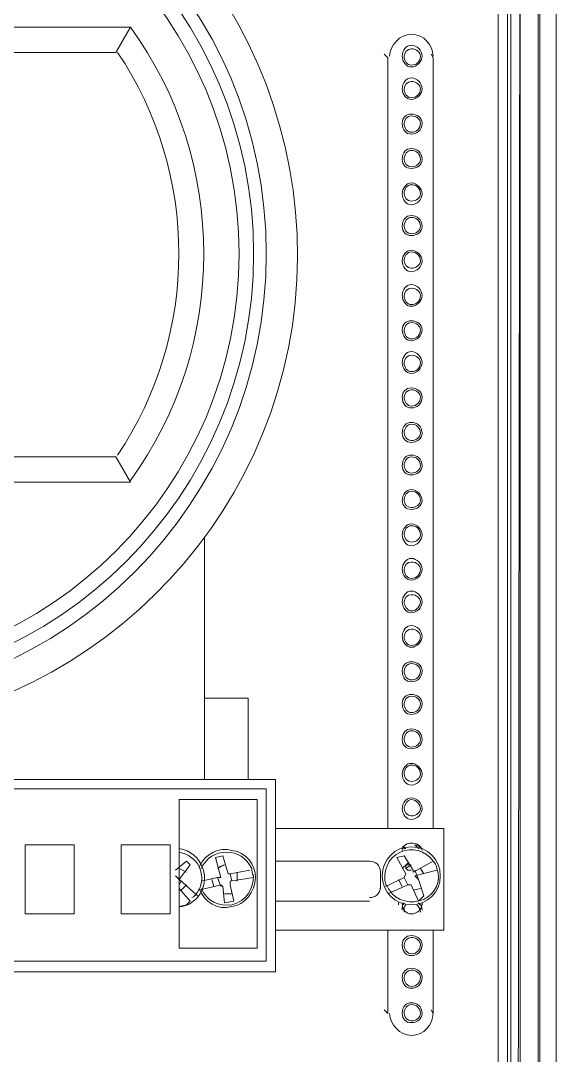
# Model space of a CAD drawing. Header units: metres. Extents: x 2999 to 3164, y 1641 to 1678.
# Drawn here: x 3011.333 to 3011.791, y 1656.407 to 1657.293 of the extents above; entities that cross this region are included whole.
import ezdxf

# ---------------------------------------------------------------- set-up
doc = ezdxf.new("R2010")
doc.units = ezdxf.units.M

msp = doc.modelspace()

# ---------------------------------------------------------------- linework, layer by layer
at = {"color": 7, "linetype": 'Continuous', "lineweight": 20, "true_color": 0x000007}
for points in [[(3011.79112, 1657.74363), (3011.79112, 1655.21551), (3011.79112, 1655.21551)], [(3011.79112, 1657.74363), (3011.79112, 1655.21551), (3011.79112, 1655.21551)], [(3011.75232, 1657.52946), (3011.74922, 1657.53256), (3011.75232, 1657.66603), (3011.74922, 1657.66293), (3011.74922, 1655.94026)], [(3011.74146, 1655.94026), (3011.74146, 1657.66293), (3011.74146, 1657.66293)], [(3011.7756, 1657.65206), (3011.7756, 1655.22637), (3011.7756, 1655.22637)], [(3011.77715, 1657.6443), (3011.77715, 1655.22482), (3011.77715, 1655.22482)], [(3011.76008, 1655.28845), (3011.76008, 1657.53567), (3011.75232, 1657.52946), (3011.75232, 1655.29)], [(3011.76008, 1655.28845), (3011.75698, 1655.29155), (3011.76008, 1657.53567), (3011.75698, 1657.53877)], [(3010.88944, 1657.28735), (3011.42641, 1657.28735), (3011.42641, 1657.28735)], [(3010.9003, 1657.26563), (3011.414, 1657.26563), (3011.42641, 1657.28735)], [(3011.64679, 1657.26097), (3011.64369, 1657.26408), (3011.64369, 1657.26408)], [(3011.64679, 1657.26097), (3011.64679, 1656.60139), (3011.64679, 1656.60139)], [(3011.64679, 1657.26097), (3011.64679, 1656.60139), (3011.64679, 1656.60139)], [(3011.68559, 1657.26097), (3011.68404, 1657.26408), (3011.68404, 1657.26408)], [(3011.68559, 1656.60139), (3011.68559, 1657.26097), (3011.68559, 1657.26097)], [(3011.68559, 1656.60139), (3011.68559, 1657.26097), (3011.68559, 1657.26097)], [(3011.414, 1656.91954), (3010.9003, 1656.91954), (3010.9003, 1656.91954)], [(3011.414, 1656.91954), (3011.42641, 1656.89782), (3011.42641, 1656.89782)], [(3011.42641, 1656.89782), (3010.88944, 1656.89782), (3010.88944, 1656.89782)], [(3011.49004, 1656.85126), (3011.49004, 1656.6433), (3011.49004, 1656.6433)], [(3011.49004, 1656.71313), (3011.52729, 1656.71313), (3011.52729, 1656.6433)], [(3010.76218, 1656.6433), (3011.55057, 1656.6433), (3011.55057, 1656.6433)], [(3011.55057, 1656.6433), (3011.55057, 1656.47879), (3011.55057, 1656.47879)], [(3011.54281, 1656.63554), (3010.77304, 1656.63554), (3010.77304, 1656.63554)], [(3011.54281, 1656.4881), (3011.54281, 1656.63554), (3011.54281, 1656.63554)], [(3011.46832, 1656.49897), (3011.46832, 1656.62623), (3011.46832, 1656.62623)], [(3011.46832, 1656.62623), (3011.53505, 1656.62623), (3011.53505, 1656.62623)], [(3011.53505, 1656.62623), (3011.53505, 1656.49897), (3011.53505, 1656.49897)], [(3011.6949, 1656.60139), (3011.55057, 1656.60139), (3011.55057, 1656.60139)], [(3011.6949, 1656.51449), (3011.6949, 1656.60139), (3011.6949, 1656.60139)], [(3011.3783, 1656.52845), (3011.3364, 1656.52845), (3011.3364, 1656.58743), (3011.3783, 1656.58743)], [(3011.3783, 1656.58743), (3011.3783, 1656.52845), (3011.3783, 1656.52845)], [(3011.41865, 1656.52845), (3011.41865, 1656.58743), (3011.46056, 1656.58743)], [(3011.46056, 1656.58743), (3011.46056, 1656.52845), (3011.46056, 1656.52845)], [(3011.65921, 1656.58587), (3011.66076, 1656.58432), (3011.66076, 1656.58432)], [(3011.66076, 1656.58587), (3011.66076, 1656.58432), (3011.66231, 1656.58432)], [(3011.52884, 1656.5657), (3011.51177, 1656.5626), (3011.51022, 1656.5626), (3011.50556, 1656.57812), (3011.49936, 1656.57656), (3011.50401, 1656.55949), (3011.50091, 1656.55949), (3011.48694, 1656.55639)], [(3011.64524, 1656.55173), (3011.66076, 1656.55949), (3011.66231, 1656.5626), (3011.65455, 1656.57656), (3011.66076, 1656.57812), (3011.66852, 1656.5657), (3011.66852, 1656.56415), (3011.68559, 1656.57346)], [(3011.46521, 1656.5657), (3011.47452, 1656.57346), (3011.47763, 1656.57036), (3011.46832, 1656.55794), (3011.46521, 1656.56104), (3011.48384, 1656.54397)], [(3011.47452, 1656.56415), (3011.46832, 1656.56725), (3011.46832, 1656.56725)], [(3011.50712, 1656.57036), (3011.50091, 1656.56725), (3011.50091, 1656.56725)], [(3011.63127, 1656.57346), (3011.55057, 1656.57346), (3011.55057, 1656.57346)], [(3011.66386, 1656.57191), (3011.65921, 1656.56725), (3011.65921, 1656.56725)], [(3011.66697, 1656.57036), (3011.66231, 1656.56725), (3011.66231, 1656.56725)], [(3011.66697, 1656.57036), (3011.66231, 1656.57036), (3011.66231, 1656.56725)], [(3011.66697, 1656.5657), (3011.66386, 1656.5657), (3011.66231, 1656.56725)], [(3011.67473, 1656.56725), (3011.67783, 1656.5626), (3011.67783, 1656.5626)], [(3011.4978, 1656.55173), (3011.49625, 1656.55794), (3011.49625, 1656.55794)], [(3011.50091, 1656.55949), (3011.50401, 1656.55173), (3011.50401, 1656.55173)], [(3011.51332, 1656.55639), (3011.51177, 1656.5626), (3011.51177, 1656.5626)], [(3011.53195, 1656.55949), (3011.51177, 1656.55639), (3011.51177, 1656.55328), (3011.51488, 1656.53932)], [(3011.51798, 1656.56415), (3011.51798, 1656.55639), (3011.51798, 1656.55639)], [(3011.64058, 1656.55018), (3011.64058, 1656.56415), (3011.64058, 1656.56415)], [(3011.65921, 1656.55173), (3011.6561, 1656.55794), (3011.6561, 1656.55794)], [(3011.66076, 1656.55949), (3011.66386, 1656.55328), (3011.66386, 1656.55328)], [(3011.66386, 1656.55328), (3011.66697, 1656.55328), (3011.67317, 1656.53932), (3011.67783, 1656.54397), (3011.67317, 1656.55794), (3011.67007, 1656.56104), (3011.68869, 1656.5657)], [(3011.67317, 1656.55794), (3011.67007, 1656.5657), (3011.67007, 1656.5657)], [(3011.46832, 1656.55328), (3011.46987, 1656.55639), (3011.46987, 1656.55639)], [(3011.46832, 1656.55018), (3011.47763, 1656.53932), (3011.47763, 1656.53932)], [(3011.47452, 1656.55328), (3011.46987, 1656.54863), (3011.46987, 1656.54863)], [(3011.51488, 1656.53932), (3011.50712, 1656.53776), (3011.50556, 1656.55173), (3011.50401, 1656.55328), (3011.48539, 1656.54863)], [(3011.64679, 1656.54552), (3011.66386, 1656.55328), (3011.66386, 1656.55328)], [(3011.66852, 1656.54863), (3011.67473, 1656.55018), (3011.67473, 1656.55018)], [(3011.46832, 1656.53466), (3011.47452, 1656.53621), (3011.47763, 1656.53932)], [(3011.50712, 1656.54552), (3011.51332, 1656.54552), (3011.51332, 1656.54552)], [(3011.55057, 1656.53932), (3011.63127, 1656.53932), (3011.63127, 1656.53932)], [(3011.6561, 1656.53776), (3011.6561, 1656.53621), (3011.6561, 1656.53621)], [(3011.67628, 1656.53621), (3011.67628, 1656.53776), (3011.67628, 1656.53776)], [(3011.46056, 1656.52845), (3011.41865, 1656.52845), (3011.41865, 1656.52845)], [(3011.55057, 1656.51449), (3011.6949, 1656.51449), (3011.6949, 1656.51449)], [(3011.64679, 1656.51449), (3011.64679, 1656.4431), (3011.64369, 1656.4462)], [(3011.64679, 1656.51449), (3011.64679, 1656.4431), (3011.64679, 1656.4431)], [(3011.68559, 1656.51449), (3011.68559, 1656.4431), (3011.68404, 1656.4462)], [(3011.68559, 1656.4431), (3011.68559, 1656.51449), (3011.68559, 1656.51449)], [(3011.53505, 1656.49897), (3011.46832, 1656.49897), (3011.46832, 1656.49897)], [(3010.77304, 1656.4881), (3011.54281, 1656.4881), (3011.54281, 1656.4881)], [(3011.55057, 1656.47879), (3010.76218, 1656.47879), (3010.76218, 1656.47879)]]:
    msp.add_lwpolyline(points, dxfattribs=at)
msp.add_lwpolyline([(3011.67473, 1656.58587), (3011.67317, 1656.58432), (3011.67007, 1656.58743), (3011.67007, 1656.58743)], close=True, dxfattribs=at)
for points, knots in [([(3011.07567, 1657.49532), (3010.86927, 1657.45186), (3010.72959, 1657.26097), (3010.75132, 1657.05146), (3010.75132, 1657.05146), (3010.77149, 1656.84195), (3010.94841, 1656.68365), (3011.15948, 1656.68365), (3011.15948, 1656.68365), (3011.36899, 1656.68365), (3011.54591, 1656.84195), (3011.56764, 1657.05146), (3011.56764, 1657.05146), (3011.58782, 1657.26097), (3011.44814, 1657.45186), (3011.24173, 1657.49532)], [0, 0, 0, 0, 0.0625, 0.0625, 0.0625, 0.062501, 0.125, 0.125, 0.125, 0.125001, 0.1875, 0.1875, 0.1875, 0.187501, 1, 1, 1, 1]), ([(3011.54281, 1657.09336), (3011.54281, 1657.30598), (3011.37054, 1657.47824), (3011.15948, 1657.47824), (3011.15948, 1657.47824), (3010.94686, 1657.47824), (3010.7746, 1657.30598), (3010.7746, 1657.09336), (3010.7746, 1657.09336), (3010.7746, 1656.88074), (3010.94686, 1656.70848), (3011.15948, 1656.70848), (3011.15948, 1656.70848), (3011.37054, 1656.70848), (3011.54281, 1656.88074), (3011.54281, 1657.09336)], [0, 0, 0, 0, 0.0625, 0.0625, 0.0625, 0.062501, 0.125, 0.125, 0.125, 0.125001, 0.1875, 0.1875, 0.1875, 0.187501, 1, 1, 1, 1]), ([(3011.53195, 1657.09336), (3011.53195, 1657.29977), (3011.36434, 1657.46583), (3011.15948, 1657.46583), (3011.15948, 1657.46583), (3010.95307, 1657.46583), (3010.78701, 1657.29977), (3010.78701, 1657.09336), (3010.78701, 1657.09336), (3010.78701, 1656.88695), (3010.95307, 1656.72089), (3011.15948, 1656.72089), (3011.15948, 1656.72089), (3011.36434, 1656.72089), (3011.53195, 1656.88695), (3011.53195, 1657.09336)], [0, 0, 0, 0, 0.0625, 0.0625, 0.0625, 0.062501, 0.125, 0.125, 0.125, 0.125001, 0.1875, 0.1875, 0.1875, 0.187501, 1, 1, 1, 1]), ([(3011.51953, 1657.09336), (3011.51953, 1657.29201), (3011.35813, 1657.45341), (3011.15948, 1657.45341), (3011.15948, 1657.45341), (3010.95928, 1657.45341), (3010.79788, 1657.29201), (3010.79788, 1657.09336), (3010.79788, 1657.09336), (3010.79788, 1656.89471), (3010.95928, 1656.73331), (3011.15948, 1656.73331), (3011.15948, 1656.73331), (3011.35813, 1656.73331), (3011.51953, 1656.89471), (3011.51953, 1657.09336)], [0, 0, 0, 0, 0.0625, 0.0625, 0.0625, 0.062501, 0.125, 0.125, 0.125, 0.125001, 0.1875, 0.1875, 0.1875, 0.187501, 1, 1, 1, 1]), ([(3011.68559, 1657.26252), (3011.68559, 1657.27184), (3011.67783, 1657.28115), (3011.66697, 1657.28115), (3011.66697, 1657.28115), (3011.65765, 1657.28115), (3011.64834, 1657.27184), (3011.64834, 1657.26252)], [0, 0, 0, 0, 0.125, 0.125, 0.125, 0.125001, 1, 1, 1, 1]), ([(3011.68559, 1657.26252), (3011.68559, 1657.27184), (3011.67783, 1657.28115), (3011.66697, 1657.28115), (3011.66697, 1657.28115), (3011.65765, 1657.28115), (3011.64834, 1657.27184), (3011.64834, 1657.26252)], [0, 0, 0, 0, 0.125, 0.125, 0.125, 0.125001, 1, 1, 1, 1]), ([(3011.67628, 1657.26252), (3011.67628, 1657.26718), (3011.67162, 1657.27184), (3011.66697, 1657.27184), (3011.66697, 1657.27184), (3011.66231, 1657.27184), (3011.65921, 1657.26718), (3011.65921, 1657.26252), (3011.65921, 1657.26252), (3011.65921, 1657.25787), (3011.66231, 1657.25321), (3011.66697, 1657.25321), (3011.66697, 1657.25321), (3011.67162, 1657.25321), (3011.67628, 1657.25787), (3011.67628, 1657.26252)], [0, 0, 0, 0, 0.0625, 0.0625, 0.0625, 0.062501, 0.125, 0.125, 0.125, 0.125001, 0.1875, 0.1875, 0.1875, 0.187501, 1, 1, 1, 1]), ([(3011.67473, 1657.26252), (3011.67473, 1657.26563), (3011.67162, 1657.26873), (3011.66697, 1657.26873), (3011.66697, 1657.26873), (3011.66386, 1657.26873), (3011.66076, 1657.26563), (3011.66076, 1657.26252), (3011.66076, 1657.26252), (3011.66076, 1657.25787), (3011.66386, 1657.25476), (3011.66697, 1657.25476), (3011.66697, 1657.25476), (3011.67162, 1657.25476), (3011.67473, 1657.25787), (3011.67473, 1657.26252)], [0, 0, 0, 0, 0.0625, 0.0625, 0.0625, 0.062501, 0.125, 0.125, 0.125, 0.125001, 0.1875, 0.1875, 0.1875, 0.187501, 1, 1, 1, 1]), ([(3011.67628, 1657.23459), (3011.67628, 1657.23924), (3011.67162, 1657.2439), (3011.66697, 1657.2439), (3011.66697, 1657.2439), (3011.66231, 1657.2439), (3011.65921, 1657.23924), (3011.65921, 1657.23459), (3011.65921, 1657.23459), (3011.65921, 1657.22993), (3011.66231, 1657.22528), (3011.66697, 1657.22528), (3011.66697, 1657.22528), (3011.67162, 1657.22528), (3011.67628, 1657.22993), (3011.67628, 1657.23459)], [0, 0, 0, 0, 0.0625, 0.0625, 0.0625, 0.062501, 0.125, 0.125, 0.125, 0.125001, 0.1875, 0.1875, 0.1875, 0.187501, 1, 1, 1, 1]), ([(3011.67473, 1657.23459), (3011.67473, 1657.23769), (3011.67162, 1657.2408), (3011.66697, 1657.2408), (3011.66697, 1657.2408), (3011.66386, 1657.2408), (3011.66076, 1657.23769), (3011.66076, 1657.23459), (3011.66076, 1657.23459), (3011.66076, 1657.22993), (3011.66386, 1657.22683), (3011.66697, 1657.22683), (3011.66697, 1657.22683), (3011.67162, 1657.22683), (3011.67473, 1657.22993), (3011.67473, 1657.23459)], [0, 0, 0, 0, 0.0625, 0.0625, 0.0625, 0.062501, 0.125, 0.125, 0.125, 0.125001, 0.1875, 0.1875, 0.1875, 0.187501, 1, 1, 1, 1]), ([(3011.67628, 1657.2051), (3011.67628, 1657.20976), (3011.67162, 1657.21286), (3011.66697, 1657.21286), (3011.66697, 1657.21286), (3011.66231, 1657.21286), (3011.65921, 1657.20976), (3011.65921, 1657.2051), (3011.65921, 1657.2051), (3011.65921, 1657.19889), (3011.66231, 1657.19579), (3011.66697, 1657.19579), (3011.66697, 1657.19579), (3011.67162, 1657.19579), (3011.67628, 1657.19889), (3011.67628, 1657.2051)], [0, 0, 0, 0, 0.0625, 0.0625, 0.0625, 0.062501, 0.125, 0.125, 0.125, 0.125001, 0.1875, 0.1875, 0.1875, 0.187501, 1, 1, 1, 1]), ([(3011.67473, 1657.2051), (3011.67473, 1657.20821), (3011.67162, 1657.21131), (3011.66697, 1657.21131), (3011.66697, 1657.21131), (3011.66386, 1657.21131), (3011.66076, 1657.20821), (3011.66076, 1657.2051), (3011.66076, 1657.2051), (3011.66076, 1657.20045), (3011.66386, 1657.19734), (3011.66697, 1657.19734), (3011.66697, 1657.19734), (3011.67162, 1657.19734), (3011.67473, 1657.20045), (3011.67473, 1657.2051)], [0, 0, 0, 0, 0.0625, 0.0625, 0.0625, 0.062501, 0.125, 0.125, 0.125, 0.125001, 0.1875, 0.1875, 0.1875, 0.187501, 1, 1, 1, 1]), ([(3011.67628, 1657.17406), (3011.67628, 1657.18027), (3011.67162, 1657.18337), (3011.66697, 1657.18337), (3011.66697, 1657.18337), (3011.66231, 1657.18337), (3011.65921, 1657.18027), (3011.65921, 1657.17406), (3011.65921, 1657.17406), (3011.65921, 1657.16941), (3011.66231, 1657.1663), (3011.66697, 1657.1663), (3011.66697, 1657.1663), (3011.67162, 1657.1663), (3011.67628, 1657.16941), (3011.67628, 1657.17406)], [0, 0, 0, 0, 0.0625, 0.0625, 0.0625, 0.062501, 0.125, 0.125, 0.125, 0.125001, 0.1875, 0.1875, 0.1875, 0.187501, 1, 1, 1, 1]), ([(3011.67473, 1657.17406), (3011.67473, 1657.17872), (3011.67162, 1657.18182), (3011.66697, 1657.18182), (3011.66697, 1657.18182), (3011.66386, 1657.18182), (3011.66076, 1657.17872), (3011.66076, 1657.17406), (3011.66076, 1657.17406), (3011.66076, 1657.17096), (3011.66386, 1657.16786), (3011.66697, 1657.16786), (3011.66697, 1657.16786), (3011.67162, 1657.16786), (3011.67473, 1657.17096), (3011.67473, 1657.17406)], [0, 0, 0, 0, 0.0625, 0.0625, 0.0625, 0.062501, 0.125, 0.125, 0.125, 0.125001, 0.1875, 0.1875, 0.1875, 0.187501, 1, 1, 1, 1]), ([(3011.67628, 1657.14458), (3011.67628, 1657.14923), (3011.67162, 1657.15389), (3011.66697, 1657.15389), (3011.66697, 1657.15389), (3011.66231, 1657.15389), (3011.65921, 1657.14923), (3011.65921, 1657.14458), (3011.65921, 1657.14458), (3011.65921, 1657.13992), (3011.66231, 1657.13526), (3011.66697, 1657.13526), (3011.66697, 1657.13526), (3011.67162, 1657.13526), (3011.67628, 1657.13992), (3011.67628, 1657.14458)], [0, 0, 0, 0, 0.0625, 0.0625, 0.0625, 0.062501, 0.125, 0.125, 0.125, 0.125001, 0.1875, 0.1875, 0.1875, 0.187501, 1, 1, 1, 1]), ([(3011.67473, 1657.14458), (3011.67473, 1657.14923), (3011.67162, 1657.15234), (3011.66697, 1657.15234), (3011.66697, 1657.15234), (3011.66386, 1657.15234), (3011.66076, 1657.14923), (3011.66076, 1657.14458), (3011.66076, 1657.14458), (3011.66076, 1657.14147), (3011.66386, 1657.13837), (3011.66697, 1657.13837), (3011.66697, 1657.13837), (3011.67162, 1657.13837), (3011.67473, 1657.14147), (3011.67473, 1657.14458)], [0, 0, 0, 0, 0.0625, 0.0625, 0.0625, 0.062501, 0.125, 0.125, 0.125, 0.125001, 0.1875, 0.1875, 0.1875, 0.187501, 1, 1, 1, 1]), ([(3011.67628, 1657.11664), (3011.67628, 1657.12285), (3011.67162, 1657.12595), (3011.66697, 1657.12595), (3011.66697, 1657.12595), (3011.66231, 1657.12595), (3011.65921, 1657.12285), (3011.65921, 1657.11664), (3011.65921, 1657.11664), (3011.65921, 1657.11198), (3011.66231, 1657.10888), (3011.66697, 1657.10888), (3011.66697, 1657.10888), (3011.67162, 1657.10888), (3011.67628, 1657.11198), (3011.67628, 1657.11664)], [0, 0, 0, 0, 0.0625, 0.0625, 0.0625, 0.062501, 0.125, 0.125, 0.125, 0.125001, 0.1875, 0.1875, 0.1875, 0.187501, 1, 1, 1, 1]), ([(3011.67473, 1657.11664), (3011.67473, 1657.1213), (3011.67162, 1657.1244), (3011.66697, 1657.1244), (3011.66697, 1657.1244), (3011.66386, 1657.1244), (3011.66076, 1657.1213), (3011.66076, 1657.11664), (3011.66076, 1657.11664), (3011.66076, 1657.11354), (3011.66386, 1657.11043), (3011.66697, 1657.11043), (3011.66697, 1657.11043), (3011.67162, 1657.11043), (3011.67473, 1657.11354), (3011.67473, 1657.11664)], [0, 0, 0, 0, 0.0625, 0.0625, 0.0625, 0.062501, 0.125, 0.125, 0.125, 0.125001, 0.1875, 0.1875, 0.1875, 0.187501, 1, 1, 1, 1]), ([(3011.67628, 1657.08715), (3011.67628, 1657.09181), (3011.67162, 1657.09647), (3011.66697, 1657.09647), (3011.66697, 1657.09647), (3011.66231, 1657.09647), (3011.65921, 1657.09181), (3011.65921, 1657.08715), (3011.65921, 1657.08715), (3011.65921, 1657.0825), (3011.66231, 1657.07784), (3011.66697, 1657.07784), (3011.66697, 1657.07784), (3011.67162, 1657.07784), (3011.67628, 1657.0825), (3011.67628, 1657.08715)], [0, 0, 0, 0, 0.0625, 0.0625, 0.0625, 0.062501, 0.125, 0.125, 0.125, 0.125001, 0.1875, 0.1875, 0.1875, 0.187501, 1, 1, 1, 1]), ([(3011.67473, 1657.08715), (3011.67473, 1657.09181), (3011.67162, 1657.09491), (3011.66697, 1657.09491), (3011.66697, 1657.09491), (3011.66386, 1657.09491), (3011.66076, 1657.09181), (3011.66076, 1657.08715), (3011.66076, 1657.08715), (3011.66076, 1657.08405), (3011.66386, 1657.08095), (3011.66697, 1657.08095), (3011.66697, 1657.08095), (3011.67162, 1657.08095), (3011.67473, 1657.08405), (3011.67473, 1657.08715)], [0, 0, 0, 0, 0.0625, 0.0625, 0.0625, 0.062501, 0.125, 0.125, 0.125, 0.125001, 0.1875, 0.1875, 0.1875, 0.187501, 1, 1, 1, 1]), ([(3011.67628, 1657.05767), (3011.67628, 1657.06232), (3011.67162, 1657.06698), (3011.66697, 1657.06698), (3011.66697, 1657.06698), (3011.66231, 1657.06698), (3011.65921, 1657.06232), (3011.65921, 1657.05767), (3011.65921, 1657.05767), (3011.65921, 1657.05301), (3011.66231, 1657.04836), (3011.66697, 1657.04836), (3011.66697, 1657.04836), (3011.67162, 1657.04836), (3011.67628, 1657.05301), (3011.67628, 1657.05767)], [0, 0, 0, 0, 0.0625, 0.0625, 0.0625, 0.062501, 0.125, 0.125, 0.125, 0.125001, 0.1875, 0.1875, 0.1875, 0.187501, 1, 1, 1, 1]), ([(3011.67473, 1657.05767), (3011.67473, 1657.06077), (3011.67162, 1657.06387), (3011.66697, 1657.06387), (3011.66697, 1657.06387), (3011.66386, 1657.06387), (3011.66076, 1657.06077), (3011.66076, 1657.05767), (3011.66076, 1657.05767), (3011.66076, 1657.05301), (3011.66386, 1657.04991), (3011.66697, 1657.04991), (3011.66697, 1657.04991), (3011.67162, 1657.04991), (3011.67473, 1657.05301), (3011.67473, 1657.05767)], [0, 0, 0, 0, 0.0625, 0.0625, 0.0625, 0.062501, 0.125, 0.125, 0.125, 0.125001, 0.1875, 0.1875, 0.1875, 0.187501, 1, 1, 1, 1]), ([(3011.67628, 1657.02818), (3011.67628, 1657.03284), (3011.67162, 1657.03594), (3011.66697, 1657.03594), (3011.66697, 1657.03594), (3011.66231, 1657.03594), (3011.65921, 1657.03284), (3011.65921, 1657.02818), (3011.65921, 1657.02818), (3011.65921, 1657.02352), (3011.66231, 1657.01887), (3011.66697, 1657.01887), (3011.66697, 1657.01887), (3011.67162, 1657.01887), (3011.67628, 1657.02352), (3011.67628, 1657.02818)], [0, 0, 0, 0, 0.0625, 0.0625, 0.0625, 0.062501, 0.125, 0.125, 0.125, 0.125001, 0.1875, 0.1875, 0.1875, 0.187501, 1, 1, 1, 1]), ([(3011.67473, 1657.02818), (3011.67473, 1657.03128), (3011.67162, 1657.03439), (3011.66697, 1657.03439), (3011.66697, 1657.03439), (3011.66386, 1657.03439), (3011.66076, 1657.03128), (3011.66076, 1657.02818), (3011.66076, 1657.02818), (3011.66076, 1657.02352), (3011.66386, 1657.02042), (3011.66697, 1657.02042), (3011.66697, 1657.02042), (3011.67162, 1657.02042), (3011.67473, 1657.02352), (3011.67473, 1657.02818)], [0, 0, 0, 0, 0.0625, 0.0625, 0.0625, 0.062501, 0.125, 0.125, 0.125, 0.125001, 0.1875, 0.1875, 0.1875, 0.187501, 1, 1, 1, 1]), ([(3011.67628, 1657.00024), (3011.67628, 1657.0049), (3011.67162, 1657.00956), (3011.66697, 1657.00956), (3011.66697, 1657.00956), (3011.66231, 1657.00956), (3011.65921, 1657.0049), (3011.65921, 1657.00024), (3011.65921, 1657.00024), (3011.65921, 1656.99559), (3011.66231, 1656.99093), (3011.66697, 1656.99093), (3011.66697, 1656.99093), (3011.67162, 1656.99093), (3011.67628, 1656.99559), (3011.67628, 1657.00024)], [0, 0, 0, 0, 0.0625, 0.0625, 0.0625, 0.062501, 0.125, 0.125, 0.125, 0.125001, 0.1875, 0.1875, 0.1875, 0.187501, 1, 1, 1, 1]), ([(3011.67473, 1657.00024), (3011.67473, 1657.00335), (3011.67162, 1657.00645), (3011.66697, 1657.00645), (3011.66697, 1657.00645), (3011.66386, 1657.00645), (3011.66076, 1657.00335), (3011.66076, 1657.00024), (3011.66076, 1657.00024), (3011.66076, 1656.99559), (3011.66386, 1656.99248), (3011.66697, 1656.99248), (3011.66697, 1656.99248), (3011.67162, 1656.99248), (3011.67473, 1656.99559), (3011.67473, 1657.00024)], [0, 0, 0, 0, 0.0625, 0.0625, 0.0625, 0.062501, 0.125, 0.125, 0.125, 0.125001, 0.1875, 0.1875, 0.1875, 0.187501, 1, 1, 1, 1]), ([(3011.67628, 1656.97076), (3011.67628, 1656.97541), (3011.67162, 1656.97852), (3011.66697, 1656.97852), (3011.66697, 1656.97852), (3011.66231, 1656.97852), (3011.65921, 1656.97541), (3011.65921, 1656.97076), (3011.65921, 1656.97076), (3011.65921, 1656.96455), (3011.66231, 1656.96145), (3011.66697, 1656.96145), (3011.66697, 1656.96145), (3011.67162, 1656.96145), (3011.67628, 1656.96455), (3011.67628, 1656.97076)], [0, 0, 0, 0, 0.0625, 0.0625, 0.0625, 0.062501, 0.125, 0.125, 0.125, 0.125001, 0.1875, 0.1875, 0.1875, 0.187501, 1, 1, 1, 1]), ([(3011.67473, 1656.97076), (3011.67473, 1656.97386), (3011.67162, 1656.97697), (3011.66697, 1656.97697), (3011.66697, 1656.97697), (3011.66386, 1656.97697), (3011.66076, 1656.97386), (3011.66076, 1656.97076), (3011.66076, 1656.97076), (3011.66076, 1656.9661), (3011.66386, 1656.963), (3011.66697, 1656.963), (3011.66697, 1656.963), (3011.67162, 1656.963), (3011.67473, 1656.9661), (3011.67473, 1656.97076)], [0, 0, 0, 0, 0.0625, 0.0625, 0.0625, 0.062501, 0.125, 0.125, 0.125, 0.125001, 0.1875, 0.1875, 0.1875, 0.187501, 1, 1, 1, 1]), ([(3011.67628, 1656.93972), (3011.67628, 1656.94593), (3011.67162, 1656.94903), (3011.66697, 1656.94903), (3011.66697, 1656.94903), (3011.66231, 1656.94903), (3011.65921, 1656.94593), (3011.65921, 1656.93972), (3011.65921, 1656.93972), (3011.65921, 1656.93506), (3011.66231, 1656.93196), (3011.66697, 1656.93196), (3011.66697, 1656.93196), (3011.67162, 1656.93196), (3011.67628, 1656.93506), (3011.67628, 1656.93972)], [0, 0, 0, 0, 0.0625, 0.0625, 0.0625, 0.062501, 0.125, 0.125, 0.125, 0.125001, 0.1875, 0.1875, 0.1875, 0.187501, 1, 1, 1, 1]), ([(3011.67473, 1656.93972), (3011.67473, 1656.94437), (3011.67162, 1656.94748), (3011.66697, 1656.94748), (3011.66697, 1656.94748), (3011.66386, 1656.94748), (3011.66076, 1656.94437), (3011.66076, 1656.93972), (3011.66076, 1656.93972), (3011.66076, 1656.93661), (3011.66386, 1656.93351), (3011.66697, 1656.93351), (3011.66697, 1656.93351), (3011.67162, 1656.93351), (3011.67473, 1656.93661), (3011.67473, 1656.93972)], [0, 0, 0, 0, 0.0625, 0.0625, 0.0625, 0.062501, 0.125, 0.125, 0.125, 0.125001, 0.1875, 0.1875, 0.1875, 0.187501, 1, 1, 1, 1]), ([(3011.67628, 1656.91178), (3011.67628, 1656.91799), (3011.67162, 1656.9211), (3011.66697, 1656.9211), (3011.66697, 1656.9211), (3011.66231, 1656.9211), (3011.65921, 1656.91799), (3011.65921, 1656.91178), (3011.65921, 1656.91178), (3011.65921, 1656.90713), (3011.66231, 1656.90402), (3011.66697, 1656.90402), (3011.66697, 1656.90402), (3011.67162, 1656.90402), (3011.67628, 1656.90713), (3011.67628, 1656.91178)], [0, 0, 0, 0, 0.0625, 0.0625, 0.0625, 0.062501, 0.125, 0.125, 0.125, 0.125001, 0.1875, 0.1875, 0.1875, 0.187501, 1, 1, 1, 1]), ([(3011.67473, 1656.91178), (3011.67473, 1656.91644), (3011.67162, 1656.91954), (3011.66697, 1656.91954), (3011.66697, 1656.91954), (3011.66386, 1656.91954), (3011.66076, 1656.91644), (3011.66076, 1656.91178), (3011.66076, 1656.91178), (3011.66076, 1656.90868), (3011.66386, 1656.90558), (3011.66697, 1656.90558), (3011.66697, 1656.90558), (3011.67162, 1656.90558), (3011.67473, 1656.90868), (3011.67473, 1656.91178)], [0, 0, 0, 0, 0.0625, 0.0625, 0.0625, 0.062501, 0.125, 0.125, 0.125, 0.125001, 0.1875, 0.1875, 0.1875, 0.187501, 1, 1, 1, 1]), ([(3011.67628, 1656.8823), (3011.67628, 1656.88695), (3011.67162, 1656.89161), (3011.66697, 1656.89161), (3011.66697, 1656.89161), (3011.66231, 1656.89161), (3011.65921, 1656.88695), (3011.65921, 1656.8823), (3011.65921, 1656.8823), (3011.65921, 1656.87764), (3011.66231, 1656.87454), (3011.66697, 1656.87454), (3011.66697, 1656.87454), (3011.67162, 1656.87454), (3011.67628, 1656.87764), (3011.67628, 1656.8823)], [0, 0, 0, 0, 0.0625, 0.0625, 0.0625, 0.062501, 0.125, 0.125, 0.125, 0.125001, 0.1875, 0.1875, 0.1875, 0.187501, 1, 1, 1, 1]), ([(3011.67473, 1656.8823), (3011.67473, 1656.88695), (3011.67162, 1656.89006), (3011.66697, 1656.89006), (3011.66697, 1656.89006), (3011.66386, 1656.89006), (3011.66076, 1656.88695), (3011.66076, 1656.8823), (3011.66076, 1656.8823), (3011.66076, 1656.87919), (3011.66386, 1656.87609), (3011.66697, 1656.87609), (3011.66697, 1656.87609), (3011.67162, 1656.87609), (3011.67473, 1656.87919), (3011.67473, 1656.8823)], [0, 0, 0, 0, 0.0625, 0.0625, 0.0625, 0.062501, 0.125, 0.125, 0.125, 0.125001, 0.1875, 0.1875, 0.1875, 0.187501, 1, 1, 1, 1]), ([(3011.67628, 1656.85281), (3011.67628, 1656.85747), (3011.67162, 1656.86212), (3011.66697, 1656.86212), (3011.66697, 1656.86212), (3011.66231, 1656.86212), (3011.65921, 1656.85747), (3011.65921, 1656.85281), (3011.65921, 1656.85281), (3011.65921, 1656.84815), (3011.66231, 1656.8435), (3011.66697, 1656.8435), (3011.66697, 1656.8435), (3011.67162, 1656.8435), (3011.67628, 1656.84815), (3011.67628, 1656.85281)], [0, 0, 0, 0, 0.0625, 0.0625, 0.0625, 0.062501, 0.125, 0.125, 0.125, 0.125001, 0.1875, 0.1875, 0.1875, 0.187501, 1, 1, 1, 1]), ([(3011.67473, 1656.85281), (3011.67473, 1656.85747), (3011.67162, 1656.86057), (3011.66697, 1656.86057), (3011.66697, 1656.86057), (3011.66386, 1656.86057), (3011.66076, 1656.85747), (3011.66076, 1656.85281), (3011.66076, 1656.85281), (3011.66076, 1656.84971), (3011.66386, 1656.8466), (3011.66697, 1656.8466), (3011.66697, 1656.8466), (3011.67162, 1656.8466), (3011.67473, 1656.84971), (3011.67473, 1656.85281)], [0, 0, 0, 0, 0.0625, 0.0625, 0.0625, 0.062501, 0.125, 0.125, 0.125, 0.125001, 0.1875, 0.1875, 0.1875, 0.187501, 1, 1, 1, 1]), ([(3011.67628, 1656.82332), (3011.67628, 1656.82798), (3011.67162, 1656.83263), (3011.66697, 1656.83263), (3011.66697, 1656.83263), (3011.66231, 1656.83263), (3011.65921, 1656.82798), (3011.65921, 1656.82332), (3011.65921, 1656.82332), (3011.65921, 1656.81867), (3011.66231, 1656.81401), (3011.66697, 1656.81401), (3011.66697, 1656.81401), (3011.67162, 1656.81401), (3011.67628, 1656.81867), (3011.67628, 1656.82332)], [0, 0, 0, 0, 0.0625, 0.0625, 0.0625, 0.062501, 0.125, 0.125, 0.125, 0.125001, 0.1875, 0.1875, 0.1875, 0.187501, 1, 1, 1, 1]), ([(3011.67473, 1656.82332), (3011.67473, 1656.82643), (3011.67162, 1656.82953), (3011.66697, 1656.82953), (3011.66697, 1656.82953), (3011.66386, 1656.82953), (3011.66076, 1656.82643), (3011.66076, 1656.82332), (3011.66076, 1656.82332), (3011.66076, 1656.81867), (3011.66386, 1656.81556), (3011.66697, 1656.81556), (3011.66697, 1656.81556), (3011.67162, 1656.81556), (3011.67473, 1656.81867), (3011.67473, 1656.82332)], [0, 0, 0, 0, 0.0625, 0.0625, 0.0625, 0.062501, 0.125, 0.125, 0.125, 0.125001, 0.1875, 0.1875, 0.1875, 0.187501, 1, 1, 1, 1]), ([(3011.67628, 1656.79539), (3011.67628, 1656.80004), (3011.67162, 1656.8047), (3011.66697, 1656.8047), (3011.66697, 1656.8047), (3011.66231, 1656.8047), (3011.65921, 1656.80004), (3011.65921, 1656.79539), (3011.65921, 1656.79539), (3011.65921, 1656.79073), (3011.66231, 1656.78608), (3011.66697, 1656.78608), (3011.66697, 1656.78608), (3011.67162, 1656.78608), (3011.67628, 1656.79073), (3011.67628, 1656.79539)], [0, 0, 0, 0, 0.0625, 0.0625, 0.0625, 0.062501, 0.125, 0.125, 0.125, 0.125001, 0.1875, 0.1875, 0.1875, 0.187501, 1, 1, 1, 1]), ([(3011.67473, 1656.79539), (3011.67473, 1656.79849), (3011.67162, 1656.8016), (3011.66697, 1656.8016), (3011.66697, 1656.8016), (3011.66386, 1656.8016), (3011.66076, 1656.79849), (3011.66076, 1656.79539), (3011.66076, 1656.79539), (3011.66076, 1656.79228), (3011.66386, 1656.78763), (3011.66697, 1656.78763), (3011.66697, 1656.78763), (3011.67162, 1656.78763), (3011.67473, 1656.79228), (3011.67473, 1656.79539)], [0, 0, 0, 0, 0.0625, 0.0625, 0.0625, 0.062501, 0.125, 0.125, 0.125, 0.125001, 0.1875, 0.1875, 0.1875, 0.187501, 1, 1, 1, 1]), ([(3011.67628, 1656.7659), (3011.67628, 1656.77056), (3011.67162, 1656.77521), (3011.66697, 1656.77521), (3011.66697, 1656.77521), (3011.66231, 1656.77521), (3011.65921, 1656.77056), (3011.65921, 1656.7659), (3011.65921, 1656.7659), (3011.65921, 1656.76124), (3011.66231, 1656.75659), (3011.66697, 1656.75659), (3011.66697, 1656.75659), (3011.67162, 1656.75659), (3011.67628, 1656.76124), (3011.67628, 1656.7659)], [0, 0, 0, 0, 0.0625, 0.0625, 0.0625, 0.062501, 0.125, 0.125, 0.125, 0.125001, 0.1875, 0.1875, 0.1875, 0.187501, 1, 1, 1, 1]), ([(3011.67473, 1656.7659), (3011.67473, 1656.769), (3011.67162, 1656.77211), (3011.66697, 1656.77211), (3011.66697, 1656.77211), (3011.66386, 1656.77211), (3011.66076, 1656.769), (3011.66076, 1656.7659), (3011.66076, 1656.7659), (3011.66076, 1656.76124), (3011.66386, 1656.75814), (3011.66697, 1656.75814), (3011.66697, 1656.75814), (3011.67162, 1656.75814), (3011.67473, 1656.76124), (3011.67473, 1656.7659)], [0, 0, 0, 0, 0.0625, 0.0625, 0.0625, 0.062501, 0.125, 0.125, 0.125, 0.125001, 0.1875, 0.1875, 0.1875, 0.187501, 1, 1, 1, 1]), ([(3011.67628, 1656.73641), (3011.67628, 1656.74107), (3011.67162, 1656.74417), (3011.66697, 1656.74417), (3011.66697, 1656.74417), (3011.66231, 1656.74417), (3011.65921, 1656.74107), (3011.65921, 1656.73641), (3011.65921, 1656.73641), (3011.65921, 1656.73021), (3011.66231, 1656.7271), (3011.66697, 1656.7271), (3011.66697, 1656.7271), (3011.67162, 1656.7271), (3011.67628, 1656.73021), (3011.67628, 1656.73641)], [0, 0, 0, 0, 0.0625, 0.0625, 0.0625, 0.062501, 0.125, 0.125, 0.125, 0.125001, 0.1875, 0.1875, 0.1875, 0.187501, 1, 1, 1, 1]), ([(3011.67473, 1656.73641), (3011.67473, 1656.73952), (3011.67162, 1656.74262), (3011.66697, 1656.74262), (3011.66697, 1656.74262), (3011.66386, 1656.74262), (3011.66076, 1656.73952), (3011.66076, 1656.73641), (3011.66076, 1656.73641), (3011.66076, 1656.73176), (3011.66386, 1656.72865), (3011.66697, 1656.72865), (3011.66697, 1656.72865), (3011.67162, 1656.72865), (3011.67473, 1656.73176), (3011.67473, 1656.73641)], [0, 0, 0, 0, 0.0625, 0.0625, 0.0625, 0.062501, 0.125, 0.125, 0.125, 0.125001, 0.1875, 0.1875, 0.1875, 0.187501, 1, 1, 1, 1]), ([(3011.67628, 1656.70848), (3011.67628, 1656.71313), (3011.67162, 1656.71624), (3011.66697, 1656.71624), (3011.66697, 1656.71624), (3011.66231, 1656.71624), (3011.65921, 1656.71313), (3011.65921, 1656.70848), (3011.65921, 1656.70848), (3011.65921, 1656.70227), (3011.66231, 1656.69917), (3011.66697, 1656.69917), (3011.66697, 1656.69917), (3011.67162, 1656.69917), (3011.67628, 1656.70227), (3011.67628, 1656.70848)], [0, 0, 0, 0, 0.0625, 0.0625, 0.0625, 0.062501, 0.125, 0.125, 0.125, 0.125001, 0.1875, 0.1875, 0.1875, 0.187501, 1, 1, 1, 1]), ([(3011.67473, 1656.70848), (3011.67473, 1656.71158), (3011.67162, 1656.71469), (3011.66697, 1656.71469), (3011.66697, 1656.71469), (3011.66386, 1656.71469), (3011.66076, 1656.71158), (3011.66076, 1656.70848), (3011.66076, 1656.70848), (3011.66076, 1656.70382), (3011.66386, 1656.70072), (3011.66697, 1656.70072), (3011.66697, 1656.70072), (3011.67162, 1656.70072), (3011.67473, 1656.70382), (3011.67473, 1656.70848)], [0, 0, 0, 0, 0.0625, 0.0625, 0.0625, 0.062501, 0.125, 0.125, 0.125, 0.125001, 0.1875, 0.1875, 0.1875, 0.187501, 1, 1, 1, 1]), ([(3011.67628, 1656.67744), (3011.67628, 1656.68365), (3011.67162, 1656.68675), (3011.66697, 1656.68675), (3011.66697, 1656.68675), (3011.66231, 1656.68675), (3011.65921, 1656.68365), (3011.65921, 1656.67744), (3011.65921, 1656.67744), (3011.65921, 1656.67278), (3011.66231, 1656.66968), (3011.66697, 1656.66968), (3011.66697, 1656.66968), (3011.67162, 1656.66968), (3011.67628, 1656.67278), (3011.67628, 1656.67744)], [0, 0, 0, 0, 0.0625, 0.0625, 0.0625, 0.062501, 0.125, 0.125, 0.125, 0.125001, 0.1875, 0.1875, 0.1875, 0.187501, 1, 1, 1, 1]), ([(3011.67473, 1656.67744), (3011.67473, 1656.6821), (3011.67162, 1656.6852), (3011.66697, 1656.6852), (3011.66697, 1656.6852), (3011.66386, 1656.6852), (3011.66076, 1656.6821), (3011.66076, 1656.67744), (3011.66076, 1656.67744), (3011.66076, 1656.67434), (3011.66386, 1656.67123), (3011.66697, 1656.67123), (3011.66697, 1656.67123), (3011.67162, 1656.67123), (3011.67473, 1656.67434), (3011.67473, 1656.67744)], [0, 0, 0, 0, 0.0625, 0.0625, 0.0625, 0.062501, 0.125, 0.125, 0.125, 0.125001, 0.1875, 0.1875, 0.1875, 0.187501, 1, 1, 1, 1]), ([(3011.67628, 1656.64795), (3011.67628, 1656.65261), (3011.67162, 1656.65726), (3011.66697, 1656.65726), (3011.66697, 1656.65726), (3011.66231, 1656.65726), (3011.65921, 1656.65261), (3011.65921, 1656.64795), (3011.65921, 1656.64795), (3011.65921, 1656.6433), (3011.66231, 1656.63864), (3011.66697, 1656.63864), (3011.66697, 1656.63864), (3011.67162, 1656.63864), (3011.67628, 1656.6433), (3011.67628, 1656.64795)], [0, 0, 0, 0, 0.0625, 0.0625, 0.0625, 0.062501, 0.125, 0.125, 0.125, 0.125001, 0.1875, 0.1875, 0.1875, 0.187501, 1, 1, 1, 1]), ([(3011.67473, 1656.64795), (3011.67473, 1656.65261), (3011.67162, 1656.65571), (3011.66697, 1656.65571), (3011.66697, 1656.65571), (3011.66386, 1656.65571), (3011.66076, 1656.65261), (3011.66076, 1656.64795), (3011.66076, 1656.64795), (3011.66076, 1656.64485), (3011.66386, 1656.64174), (3011.66697, 1656.64174), (3011.66697, 1656.64174), (3011.67162, 1656.64174), (3011.67473, 1656.64485), (3011.67473, 1656.64795)], [0, 0, 0, 0, 0.0625, 0.0625, 0.0625, 0.062501, 0.125, 0.125, 0.125, 0.125001, 0.1875, 0.1875, 0.1875, 0.187501, 1, 1, 1, 1]), ([(3011.67628, 1656.61847), (3011.67628, 1656.62312), (3011.67162, 1656.62778), (3011.66697, 1656.62778), (3011.66697, 1656.62778), (3011.66231, 1656.62778), (3011.65921, 1656.62312), (3011.65921, 1656.61847), (3011.65921, 1656.61847), (3011.65921, 1656.61381), (3011.66231, 1656.60915), (3011.66697, 1656.60915), (3011.66697, 1656.60915), (3011.67162, 1656.60915), (3011.67628, 1656.61381), (3011.67628, 1656.61847)], [0, 0, 0, 0, 0.0625, 0.0625, 0.0625, 0.062501, 0.125, 0.125, 0.125, 0.125001, 0.1875, 0.1875, 0.1875, 0.187501, 1, 1, 1, 1]), ([(3011.67473, 1656.61847), (3011.67473, 1656.62157), (3011.67162, 1656.62623), (3011.66697, 1656.62623), (3011.66697, 1656.62623), (3011.66386, 1656.62623), (3011.66076, 1656.62157), (3011.66076, 1656.61847), (3011.66076, 1656.61847), (3011.66076, 1656.61536), (3011.66386, 1656.61226), (3011.66697, 1656.61226), (3011.66697, 1656.61226), (3011.67162, 1656.61226), (3011.67473, 1656.61536), (3011.67473, 1656.61847)], [0, 0, 0, 0, 0.0625, 0.0625, 0.0625, 0.062501, 0.125, 0.125, 0.125, 0.125001, 0.1875, 0.1875, 0.1875, 0.187501, 1, 1, 1, 1]), ([(3011.48384, 1656.54242), (3011.49004, 1656.55018), (3011.4916, 1656.55949), (3011.48849, 1656.56725), (3011.48849, 1656.56725), (3011.48539, 1656.57656), (3011.47763, 1656.58277), (3011.46832, 1656.58432)], [0, 0, 0, 0, 0.125, 0.125, 0.125, 0.125001, 1, 1, 1, 1]), ([(3011.48539, 1656.55018), (3011.49004, 1656.53776), (3011.50091, 1656.53156), (3011.51332, 1656.53466), (3011.51332, 1656.53466), (3011.52419, 1656.53621), (3011.5335, 1656.54708), (3011.5335, 1656.55949), (3011.5335, 1656.55949), (3011.5335, 1656.57036), (3011.52574, 1656.58122), (3011.51332, 1656.58277), (3011.51332, 1656.58277), (3011.50246, 1656.58587), (3011.49004, 1656.57967), (3011.48539, 1656.5688)], [0, 0, 0, 0, 0.0625, 0.0625, 0.0625, 0.062501, 0.125, 0.125, 0.125, 0.125001, 0.1875, 0.1875, 0.1875, 0.187501, 1, 1, 1, 1]), ([(3011.68559, 1656.57346), (3011.67938, 1656.58277), (3011.66697, 1656.58587), (3011.65765, 1656.58122), (3011.65765, 1656.58122), (3011.64679, 1656.57656), (3011.64214, 1656.56415), (3011.64524, 1656.55328)], [0, 0, 0, 0, 0.125, 0.125, 0.125, 0.125001, 1, 1, 1, 1]), ([(3011.6918, 1656.56104), (3011.6918, 1656.57501), (3011.68093, 1656.58587), (3011.66697, 1656.58587), (3011.66697, 1656.58587), (3011.653, 1656.58587), (3011.64214, 1656.57501), (3011.64214, 1656.56104), (3011.64214, 1656.56104), (3011.64214, 1656.54708), (3011.653, 1656.53621), (3011.66697, 1656.53621), (3011.66697, 1656.53621), (3011.68093, 1656.53621), (3011.6918, 1656.54708), (3011.6918, 1656.56104)], [0, 0, 0, 0, 0.0625, 0.0625, 0.0625, 0.062501, 0.125, 0.125, 0.125, 0.125001, 0.1875, 0.1875, 0.1875, 0.187501, 1, 1, 1, 1]), ([(3011.67628, 1656.58277), (3011.67473, 1656.58743), (3011.67162, 1656.58898), (3011.66697, 1656.58898), (3011.66697, 1656.58898), (3011.66386, 1656.58898), (3011.65921, 1656.58743), (3011.65921, 1656.58277)], [0, 0, 0, 0, 0.125, 0.125, 0.125, 0.125001, 1, 1, 1, 1]), ([(3011.48384, 1656.54708), (3011.48849, 1656.55328), (3011.48849, 1656.56104), (3011.48539, 1656.5688), (3011.48539, 1656.5688), (3011.48228, 1656.57501), (3011.47608, 1656.57967), (3011.46832, 1656.58122)], [0, 0, 0, 0, 0.125, 0.125, 0.125, 0.125001, 1, 1, 1, 1]), ([(3011.5304, 1656.56725), (3011.52574, 1656.57656), (3011.51798, 1656.58122), (3011.50867, 1656.58122), (3011.50867, 1656.58122), (3011.49936, 1656.58122), (3011.4916, 1656.57656), (3011.48694, 1656.56725)], [0, 0, 0, 0, 0.125, 0.125, 0.125, 0.125001, 1, 1, 1, 1]), ([(3011.64834, 1656.54863), (3011.65455, 1656.53932), (3011.66697, 1656.53621), (3011.67783, 1656.54087), (3011.67783, 1656.54087), (3011.68714, 1656.54552), (3011.69335, 1656.55639), (3011.68869, 1656.56725)], [0, 0, 0, 0, 0.125, 0.125, 0.125, 0.125001, 1, 1, 1, 1]), ([(3011.48694, 1656.55018), (3011.4916, 1656.53932), (3011.50246, 1656.53466), (3011.51332, 1656.53621), (3011.51332, 1656.53621), (3011.52574, 1656.53932), (3011.53195, 1656.55018), (3011.53195, 1656.56104)], [0, 0, 0, 0, 0.125, 0.125, 0.125, 0.125001, 1, 1, 1, 1]), ([(3011.65921, 1656.53776), (3011.65921, 1656.53156), (3011.66231, 1656.52845), (3011.66697, 1656.52845), (3011.66697, 1656.52845), (3011.67162, 1656.52845), (3011.67628, 1656.53156), (3011.67628, 1656.53776)], [0, 0, 0, 0, 0.125, 0.125, 0.125, 0.125001, 1, 1, 1, 1]), ([(3011.67628, 1656.50207), (3011.67628, 1656.50673), (3011.67162, 1656.50983), (3011.66697, 1656.50983), (3011.66697, 1656.50983), (3011.66231, 1656.50983), (3011.65921, 1656.50673), (3011.65921, 1656.50207), (3011.65921, 1656.50207), (3011.65921, 1656.49586), (3011.66231, 1656.49276), (3011.66697, 1656.49276), (3011.66697, 1656.49276), (3011.67162, 1656.49276), (3011.67628, 1656.49586), (3011.67628, 1656.50207)], [0, 0, 0, 0, 0.0625, 0.0625, 0.0625, 0.062501, 0.125, 0.125, 0.125, 0.125001, 0.1875, 0.1875, 0.1875, 0.187501, 1, 1, 1, 1]), ([(3011.67473, 1656.50207), (3011.67473, 1656.50517), (3011.67162, 1656.50828), (3011.66697, 1656.50828), (3011.66697, 1656.50828), (3011.66386, 1656.50828), (3011.66076, 1656.50517), (3011.66076, 1656.50207), (3011.66076, 1656.50207), (3011.66076, 1656.49741), (3011.66386, 1656.49431), (3011.66697, 1656.49431), (3011.66697, 1656.49431), (3011.67162, 1656.49431), (3011.67473, 1656.49741), (3011.67473, 1656.50207)], [0, 0, 0, 0, 0.0625, 0.0625, 0.0625, 0.062501, 0.125, 0.125, 0.125, 0.125001, 0.1875, 0.1875, 0.1875, 0.187501, 1, 1, 1, 1]), ([(3011.67628, 1656.47413), (3011.67628, 1656.47879), (3011.67162, 1656.48189), (3011.66697, 1656.48189), (3011.66697, 1656.48189), (3011.66231, 1656.48189), (3011.65921, 1656.47879), (3011.65921, 1656.47413), (3011.65921, 1656.47413), (3011.65921, 1656.46793), (3011.66231, 1656.46482), (3011.66697, 1656.46482), (3011.66697, 1656.46482), (3011.67162, 1656.46482), (3011.67628, 1656.46793), (3011.67628, 1656.47413)], [0, 0, 0, 0, 0.0625, 0.0625, 0.0625, 0.062501, 0.125, 0.125, 0.125, 0.125001, 0.1875, 0.1875, 0.1875, 0.187501, 1, 1, 1, 1]), ([(3011.67473, 1656.47413), (3011.67473, 1656.47724), (3011.67162, 1656.48034), (3011.66697, 1656.48034), (3011.66697, 1656.48034), (3011.66386, 1656.48034), (3011.66076, 1656.47724), (3011.66076, 1656.47413), (3011.66076, 1656.47413), (3011.66076, 1656.46948), (3011.66386, 1656.46637), (3011.66697, 1656.46637), (3011.66697, 1656.46637), (3011.67162, 1656.46637), (3011.67473, 1656.46948), (3011.67473, 1656.47413)], [0, 0, 0, 0, 0.0625, 0.0625, 0.0625, 0.062501, 0.125, 0.125, 0.125, 0.125001, 0.1875, 0.1875, 0.1875, 0.187501, 1, 1, 1, 1]), ([(3011.67628, 1656.4431), (3011.67628, 1656.4493), (3011.67162, 1656.45241), (3011.66697, 1656.45241), (3011.66697, 1656.45241), (3011.66231, 1656.45241), (3011.65921, 1656.4493), (3011.65921, 1656.4431), (3011.65921, 1656.4431), (3011.65921, 1656.43844), (3011.66231, 1656.43534), (3011.66697, 1656.43534), (3011.66697, 1656.43534), (3011.67162, 1656.43534), (3011.67628, 1656.43844), (3011.67628, 1656.4431)], [0, 0, 0, 0, 0.0625, 0.0625, 0.0625, 0.062501, 0.125, 0.125, 0.125, 0.125001, 0.1875, 0.1875, 0.1875, 0.187501, 1, 1, 1, 1]), ([(3011.67473, 1656.4431), (3011.67473, 1656.44775), (3011.67162, 1656.45086), (3011.66697, 1656.45086), (3011.66697, 1656.45086), (3011.66386, 1656.45086), (3011.66076, 1656.44775), (3011.66076, 1656.4431), (3011.66076, 1656.4431), (3011.66076, 1656.43999), (3011.66386, 1656.43689), (3011.66697, 1656.43689), (3011.66697, 1656.43689), (3011.67162, 1656.43689), (3011.67473, 1656.43999), (3011.67473, 1656.4431)], [0, 0, 0, 0, 0.0625, 0.0625, 0.0625, 0.062501, 0.125, 0.125, 0.125, 0.125001, 0.1875, 0.1875, 0.1875, 0.187501, 1, 1, 1, 1]), ([(3011.64834, 1656.4431), (3011.64834, 1656.43378), (3011.65765, 1656.42447), (3011.66697, 1656.42447), (3011.66697, 1656.42447), (3011.67783, 1656.42447), (3011.68559, 1656.43378), (3011.68559, 1656.4431)], [0, 0, 0, 0, 0.125, 0.125, 0.125, 0.125001, 1, 1, 1, 1]), ([(3011.64834, 1656.4431), (3011.64834, 1656.43378), (3011.65765, 1656.42447), (3011.66697, 1656.42447), (3011.66697, 1656.42447), (3011.67783, 1656.42447), (3011.68559, 1656.43378), (3011.68559, 1656.4431)], [0, 0, 0, 0, 0.125, 0.125, 0.125, 0.125001, 1, 1, 1, 1])]:
    msp.add_open_spline(points, degree=3, knots=knots, dxfattribs=at)
for points in [[(3011.42641, 1656.89937), (3011.51022, 1657.01421), (3011.51022, 1657.17251), (3011.42641, 1657.28735)], [(3011.41555, 1656.9211), (3011.48539, 1657.02508), (3011.48539, 1657.16165), (3011.41555, 1657.26563)], [(3011.50712, 1656.57036), (3011.50556, 1656.57036), (3011.50401, 1656.5688), (3011.50246, 1656.5688)], [(3011.53195, 1656.56104), (3011.5304, 1656.5626), (3011.5304, 1656.5657), (3011.5304, 1656.56725)], [(3011.64058, 1656.56415), (3011.64058, 1656.57036), (3011.63593, 1656.57346), (3011.63127, 1656.57346)], [(3011.68869, 1656.56725), (3011.68869, 1656.57036), (3011.68714, 1656.57191), (3011.68559, 1656.57346)], [(3011.63127, 1656.54242), (3011.63593, 1656.54242), (3011.64058, 1656.54552), (3011.64058, 1656.55173)], [(3011.64524, 1656.55328), (3011.64679, 1656.55173), (3011.64679, 1656.55018), (3011.64834, 1656.54863)], [(3011.46832, 1656.53466), (3011.47452, 1656.53466), (3011.47918, 1656.53776), (3011.48384, 1656.54242)], [(3011.47918, 1656.54242), (3011.48073, 1656.54242), (3011.48228, 1656.54552), (3011.48384, 1656.54708)], [(3011.66076, 1656.53776), (3011.65921, 1656.53621), (3011.65921, 1656.53466), (3011.65921, 1656.53156)], [(3011.66231, 1656.53621), (3011.66076, 1656.53466), (3011.66076, 1656.53311), (3011.66076, 1656.53)], [(3011.67473, 1656.53), (3011.67473, 1656.53311), (3011.67317, 1656.53466), (3011.67162, 1656.53621)], [(3011.67628, 1656.53156), (3011.67628, 1656.53466), (3011.67473, 1656.53621), (3011.67317, 1656.53776)]]:
    msp.add_open_spline(points, degree=3, dxfattribs=at)

doc.saveas('drawing.dxf')
